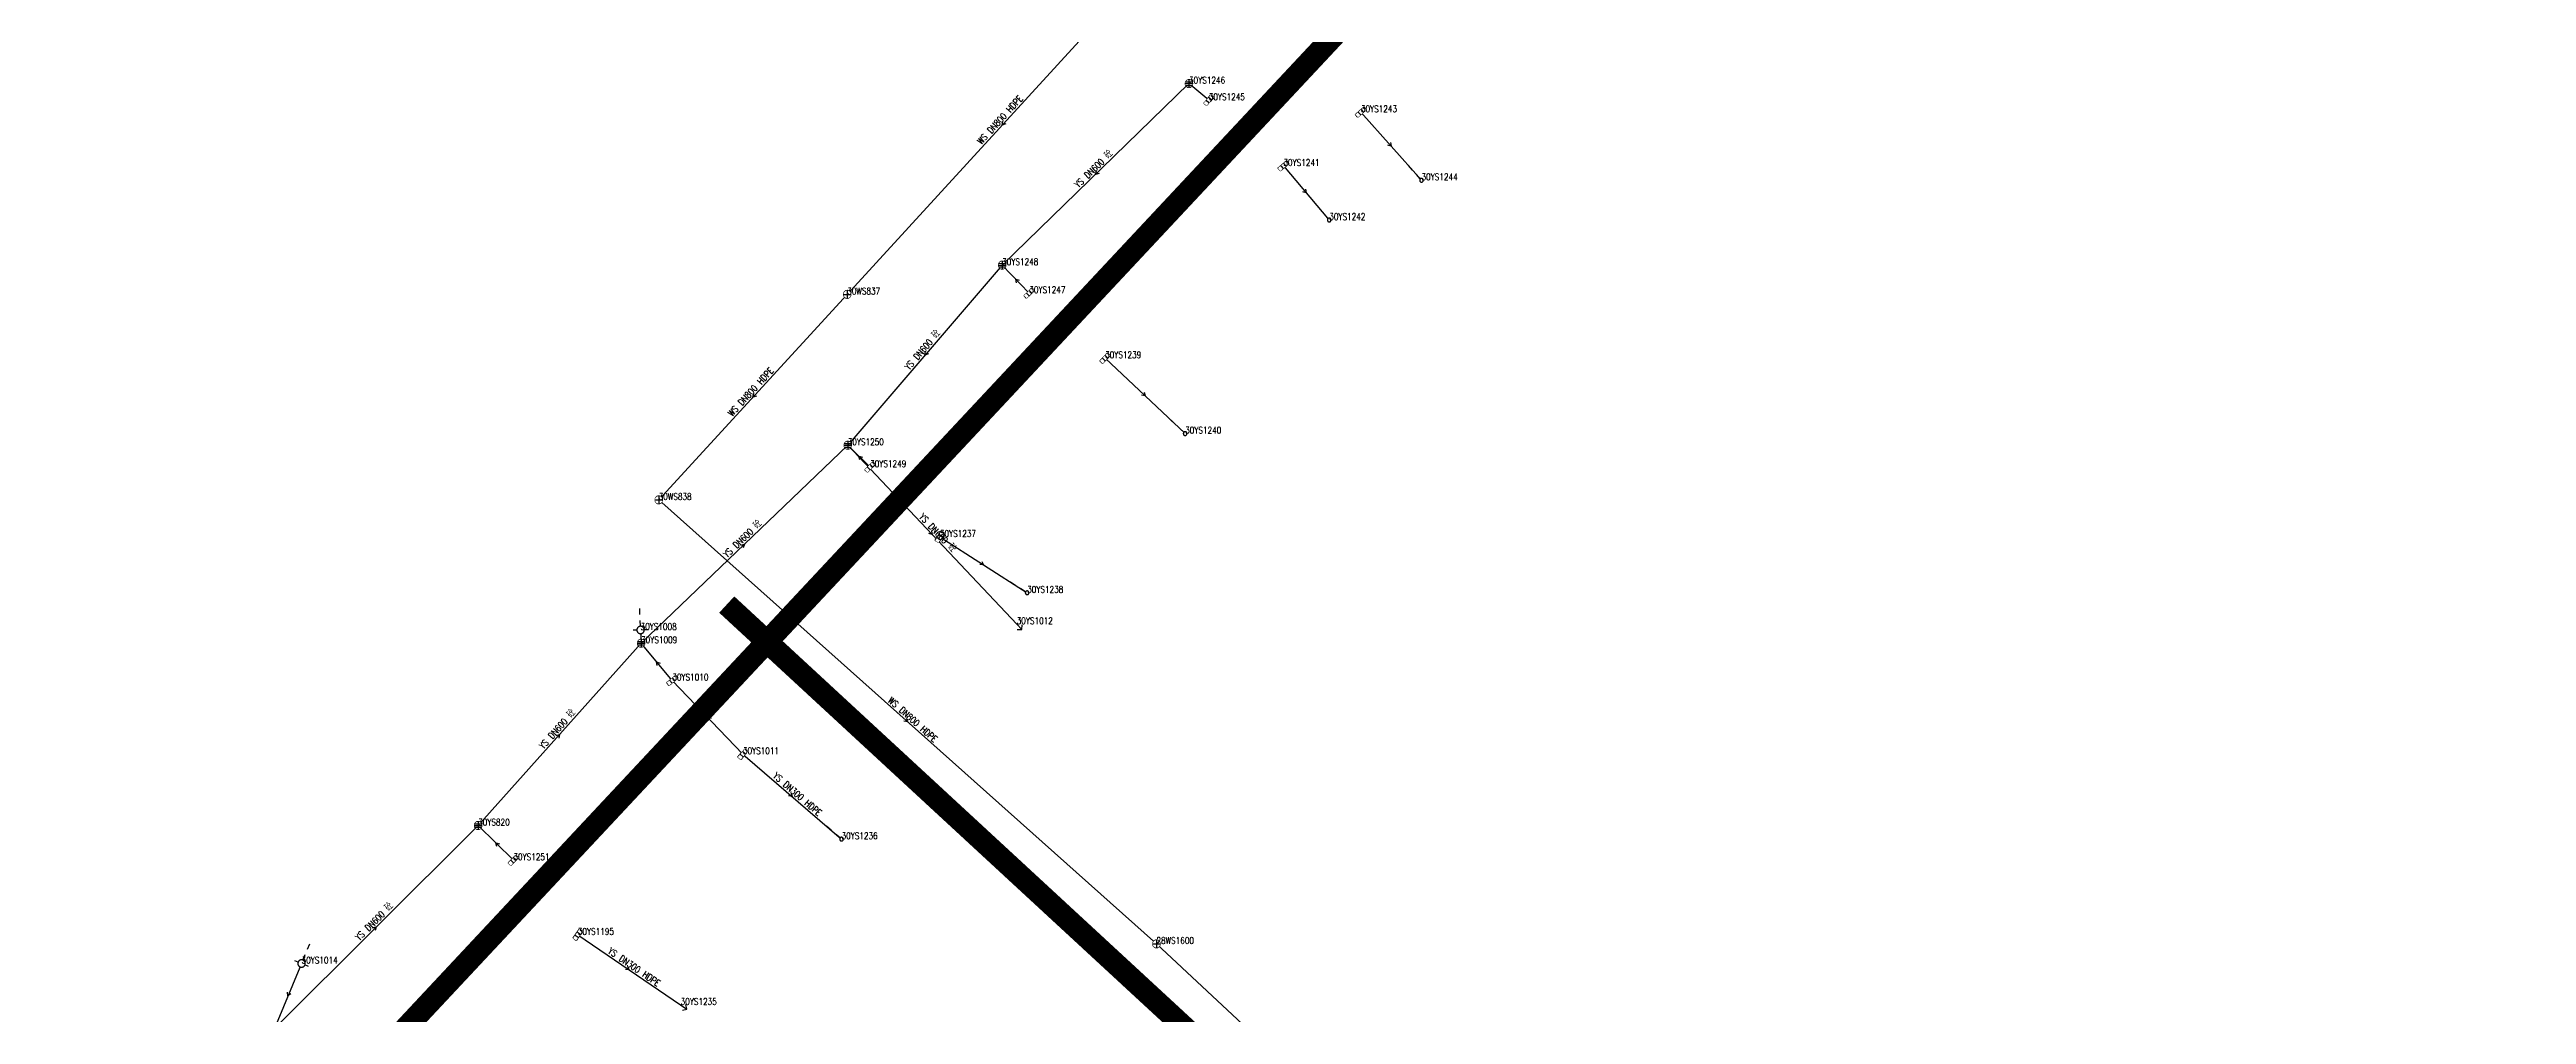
# Model space of a CAD drawing. Extents: x 78813 to 99477, y 2421021 to 2448125.
# Drawn here: x 85914.4 to 86248.7, y 2432535.2 to 2432665.4 of the extents above; entities that cross this region are included whole.
import ezdxf
from ezdxf.enums import TextEntityAlignment as Align

# ---------------------------------------------------------------- set-up
doc = ezdxf.new("R2010")
doc.units = 0
doc.set_wipeout_variables(frame=1)
doc.layers.get('0').update_dxf_attribs({"linetype": 'CONTINUOUS'})
for name, color, linetype in [('DX_WS', 16, 'CONTINUOUS'), ('DX_YS', 42, 'CONTINUOUS'), ('道路', 5, 'CONTINUOUS')]:
    doc.layers.add(name, color=color, linetype=linetype)
for name, color, linetype, true_color in [('WSLINE', 7, 'CONTINUOUS', 0x7f0000), ('YSANNEXE', 7, 'CONTINUOUS', 0xcc9900), ('YSLINE', 7, 'CONTINUOUS', 0xcc9900)]:
    doc.layers.add(name, color=color, linetype=linetype, true_color=true_color)
doc.styles.add('CcNameZT', font='txt.SHX', dxfattribs={"width": 0.8, "bigfont": 'HZTXT.SHX'})
doc.styles.get("Standard").update_dxf_attribs({"font": 'txt.shx', "bigfont": 'hztxt.shx'})

# ---------------------------------------------------------------- blocks, each defined once
blk = doc.blocks.new('PS污水井')
blk.add_lwpolyline([(1, 0), (1, 0.07), (0.99, 0.14), (0.98, 0.21), (0.96, 0.28), (0.94, 0.34), (0.91, 0.41), (0.88, 0.47), (0.85, 0.53), (0.81, 0.59), (0.77, 0.64), (0.72, 0.69), (0.67, 0.74), (0.62, 0.79), (0.56, 0.83), (0.5, 0.87), (0.44, 0.9), (0.37, 0.93), (0.31, 0.95), (0.24, 0.97), (0.17, 0.98), (0.1, 0.99), (0.03, 1), (-0.03, 1), (-0.1, 0.99), (-0.17, 0.98), (-0.24, 0.97), (-0.31, 0.95), (-0.37, 0.93), (-0.44, 0.9), (-0.5, 0.87), (-0.56, 0.83), (-0.62, 0.79), (-0.67, 0.74), (-0.72, 0.69), (-0.77, 0.64), (-0.81, 0.59), (-0.85, 0.53), (-0.88, 0.47), (-0.91, 0.41), (-0.94, 0.34), (-0.96, 0.28), (-0.98, 0.21), (-0.99, 0.14), (-1, 0.07), (-1, 0), (-1, -0.07), (-0.99, -0.14), (-0.98, -0.21), (-0.96, -0.28), (-0.94, -0.34), (-0.91, -0.41), (-0.88, -0.47), (-0.85, -0.53), (-0.81, -0.59), (-0.77, -0.64), (-0.72, -0.69), (-0.67, -0.74), (-0.62, -0.79), (-0.56, -0.83), (-0.5, -0.87), (-0.44, -0.9), (-0.37, -0.93), (-0.31, -0.95), (-0.24, -0.97), (-0.17, -0.98), (-0.1, -0.99), (-0.03, -1), (0.03, -1), (0.1, -0.99), (0.17, -0.98), (0.24, -0.97), (0.31, -0.95), (0.37, -0.93), (0.44, -0.9), (0.5, -0.87), (0.56, -0.83), (0.62, -0.79), (0.67, -0.74), (0.72, -0.69), (0.77, -0.64), (0.81, -0.59), (0.85, -0.53), (0.88, -0.47), (0.91, -0.41), (0.94, -0.34), (0.96, -0.28), (0.98, -0.21), (0.99, -0.14), (1, 0)], close=True)
blk.add_wipeout([(1, 0), (1, 0.07), (0.99, 0.14), (0.98, 0.21), (0.96, 0.28), (0.94, 0.34), (0.91, 0.41), (0.88, 0.47), (0.85, 0.53), (0.81, 0.59), (0.77, 0.64), (0.72, 0.69), (0.67, 0.74), (0.62, 0.79), (0.56, 0.83), (0.5, 0.87), (0.44, 0.9), (0.37, 0.93), (0.31, 0.95), (0.24, 0.97), (0.17, 0.98), (0.1, 0.99), (0.03, 1), (-0.03, 1), (-0.1, 0.99), (-0.17, 0.98), (-0.24, 0.97), (-0.31, 0.95), (-0.37, 0.93), (-0.44, 0.9), (-0.5, 0.87), (-0.56, 0.83), (-0.62, 0.79), (-0.67, 0.74), (-0.72, 0.69), (-0.77, 0.64), (-0.81, 0.59), (-0.85, 0.53), (-0.88, 0.47), (-0.91, 0.41), (-0.94, 0.34), (-0.96, 0.28), (-0.98, 0.21), (-0.99, 0.14), (-1, 0.07), (-1, 0), (-1, -0.07), (-0.99, -0.14), (-0.98, -0.21), (-0.96, -0.28), (-0.94, -0.34), (-0.91, -0.41), (-0.88, -0.47), (-0.85, -0.53), (-0.81, -0.59), (-0.77, -0.64), (-0.72, -0.69), (-0.67, -0.74), (-0.62, -0.79), (-0.56, -0.83), (-0.5, -0.87), (-0.44, -0.9), (-0.37, -0.93), (-0.31, -0.95), (-0.24, -0.97), (-0.17, -0.98), (-0.1, -0.99), (-0.03, -1), (0.03, -1), (0.1, -0.99), (0.17, -0.98), (0.24, -0.97), (0.31, -0.95), (0.37, -0.93), (0.44, -0.9), (0.5, -0.87), (0.56, -0.83), (0.62, -0.79), (0.67, -0.74), (0.72, -0.69), (0.77, -0.64), (0.81, -0.59), (0.85, -0.53), (0.88, -0.47), (0.91, -0.41), (0.94, -0.34), (0.96, -0.28), (0.98, -0.21), (0.99, -0.14)])
for p, q in [((-1, 0), (0, 0)), ((0, 1), (0, 0)), ((0, 0), (0, -1)), ((0, 0), (1, 0))]:
    blk.add_line(p, q)
blk = doc.blocks.new('LX')
for p, q in [((-0.866, 0.5), (0, 0)), ((0, 0), (-0.866, -0.5))]:
    blk.add_line(p, q)
blk = doc.blocks.new('PS出水口')
for points in [[(0, 0), (1.97, 0)], [(1.15, -0.88), (1.97, 0), (1.11, 0.93)]]:
    blk.add_lwpolyline(points)
blk = doc.blocks.new('PS雨篦')
blk.add_lwpolyline([(-1.5, 0.5), (0, 0.5), (1.5, 0.5), (1.5, -0.5), (0, -0.5), (-1.5, -0.5)], close=True)
blk.add_wipeout([(-1.5, 0.5), (0, 0.5), (1.5, 0.5), (1.5, -0.5), (0, -0.5), (-1.5, -0.5)])
for p, q in [((-0.51, -0.5), (-0.51, 0.5)), ((0.49, -0.5), (0.49, 0.5))]:
    blk.add_line(p, q)
blk = doc.blocks.new('PS非普查')
blk.add_lwpolyline([(3.7, 0), (5.3, 0)])
blk.add_wipeout([(0.5, 0), (0.5, 0.03), (0.5, 0.07), (0.49, 0.1), (0.48, 0.14), (0.47, 0.17), (0.46, 0.2), (0.44, 0.23), (0.42, 0.26), (0.4, 0.29), (0.38, 0.32), (0.36, 0.35), (0.33, 0.37), (0.31, 0.39), (0.28, 0.41), (0.25, 0.43), (0.22, 0.45), (0.19, 0.46), (0.15, 0.48), (0.12, 0.49), (0.09, 0.49), (0.05, 0.5), (0.02, 0.5), (-0.02, 0.5), (-0.05, 0.5), (-0.09, 0.49), (-0.12, 0.49), (-0.15, 0.48), (-0.19, 0.46), (-0.22, 0.45), (-0.25, 0.43), (-0.28, 0.41), (-0.31, 0.39), (-0.33, 0.37), (-0.36, 0.35), (-0.38, 0.32), (-0.4, 0.29), (-0.42, 0.26), (-0.44, 0.23), (-0.46, 0.2), (-0.47, 0.17), (-0.48, 0.14), (-0.49, 0.1), (-0.5, 0.07), (-0.5, 0.03), (-0.5, 0), (-0.5, -0.03), (-0.5, -0.07), (-0.49, -0.1), (-0.48, -0.14), (-0.47, -0.17), (-0.46, -0.2), (-0.44, -0.23), (-0.42, -0.26), (-0.4, -0.29), (-0.38, -0.32), (-0.36, -0.35), (-0.33, -0.37), (-0.31, -0.39), (-0.28, -0.41), (-0.25, -0.43), (-0.22, -0.45), (-0.19, -0.46), (-0.15, -0.48), (-0.12, -0.49), (-0.09, -0.49), (-0.05, -0.5), (-0.02, -0.5), (0.02, -0.5), (0.05, -0.5), (0.09, -0.49), (0.12, -0.49), (0.15, -0.48), (0.19, -0.46), (0.22, -0.45), (0.25, -0.43), (0.28, -0.41), (0.31, -0.39), (0.33, -0.37), (0.36, -0.35), (0.38, -0.32), (0.4, -0.29), (0.42, -0.26), (0.44, -0.23), (0.46, -0.2), (0.47, -0.17), (0.48, -0.14), (0.49, -0.1), (0.5, -0.07)])
blk.add_line((0.5, 0), (2.1, 0))
blk.add_lwpolyline([(0.5, 0), (0.5, 0.03), (0.5, 0.07), (0.49, 0.1), (0.48, 0.14), (0.47, 0.17), (0.46, 0.2), (0.44, 0.23), (0.42, 0.26), (0.4, 0.29), (0.38, 0.32), (0.36, 0.35), (0.33, 0.37), (0.31, 0.39), (0.28, 0.41), (0.25, 0.43), (0.22, 0.45), (0.19, 0.46), (0.15, 0.48), (0.12, 0.49), (0.09, 0.49), (0.05, 0.5), (0.02, 0.5), (-0.02, 0.5), (-0.05, 0.5), (-0.09, 0.49), (-0.12, 0.49), (-0.15, 0.48), (-0.19, 0.46), (-0.22, 0.45), (-0.25, 0.43), (-0.28, 0.41), (-0.31, 0.39), (-0.33, 0.37), (-0.36, 0.35), (-0.38, 0.32), (-0.4, 0.29), (-0.42, 0.26), (-0.44, 0.23), (-0.46, 0.2), (-0.47, 0.17), (-0.48, 0.14), (-0.49, 0.1), (-0.5, 0.07), (-0.5, 0.03), (-0.5, 0), (-0.5, -0.03), (-0.5, -0.07), (-0.49, -0.1), (-0.48, -0.14), (-0.47, -0.17), (-0.46, -0.2), (-0.44, -0.23), (-0.42, -0.26), (-0.4, -0.29), (-0.38, -0.32), (-0.36, -0.35), (-0.33, -0.37), (-0.31, -0.39), (-0.28, -0.41), (-0.25, -0.43), (-0.22, -0.45), (-0.19, -0.46), (-0.15, -0.48), (-0.12, -0.49), (-0.09, -0.49), (-0.05, -0.5), (-0.02, -0.5), (0.02, -0.5), (0.05, -0.5), (0.09, -0.49), (0.12, -0.49), (0.15, -0.48), (0.19, -0.46), (0.22, -0.45), (0.25, -0.43), (0.28, -0.41), (0.31, -0.39), (0.33, -0.37), (0.36, -0.35), (0.38, -0.32), (0.4, -0.29), (0.42, -0.26), (0.44, -0.23), (0.46, -0.2), (0.47, -0.17), (0.48, -0.14), (0.49, -0.1), (0.5, -0.07), (0.5, 0)], close=True)
blk = doc.blocks.new('PS雨水井')
blk.add_lwpolyline([(1, 0), (1, 0.07), (0.99, 0.14), (0.98, 0.21), (0.96, 0.28), (0.94, 0.34), (0.91, 0.41), (0.88, 0.47), (0.85, 0.53), (0.81, 0.59), (0.77, 0.64), (0.72, 0.69), (0.67, 0.74), (0.62, 0.79), (0.56, 0.83), (0.5, 0.87), (0.44, 0.9), (0.37, 0.93), (0.31, 0.95), (0.24, 0.97), (0.17, 0.98), (0.1, 0.99), (0.03, 1), (-0.03, 1), (-0.1, 0.99), (-0.17, 0.98), (-0.24, 0.97), (-0.31, 0.95), (-0.37, 0.93), (-0.44, 0.9), (-0.5, 0.87), (-0.56, 0.83), (-0.62, 0.79), (-0.67, 0.74), (-0.72, 0.69), (-0.77, 0.64), (-0.81, 0.59), (-0.85, 0.53), (-0.88, 0.47), (-0.91, 0.41), (-0.94, 0.34), (-0.96, 0.28), (-0.98, 0.21), (-0.99, 0.14), (-1, 0.07), (-1, 0), (-1, -0.07), (-0.99, -0.14), (-0.98, -0.21), (-0.96, -0.28), (-0.94, -0.34), (-0.91, -0.41), (-0.88, -0.47), (-0.85, -0.53), (-0.81, -0.59), (-0.77, -0.64), (-0.72, -0.69), (-0.67, -0.74), (-0.62, -0.79), (-0.56, -0.83), (-0.5, -0.87), (-0.44, -0.9), (-0.37, -0.93), (-0.31, -0.95), (-0.24, -0.97), (-0.17, -0.98), (-0.1, -0.99), (-0.03, -1), (0.03, -1), (0.1, -0.99), (0.17, -0.98), (0.24, -0.97), (0.31, -0.95), (0.37, -0.93), (0.44, -0.9), (0.5, -0.87), (0.56, -0.83), (0.62, -0.79), (0.67, -0.74), (0.72, -0.69), (0.77, -0.64), (0.81, -0.59), (0.85, -0.53), (0.88, -0.47), (0.91, -0.41), (0.94, -0.34), (0.96, -0.28), (0.98, -0.21), (0.99, -0.14), (1, 0)], close=True)
blk.add_wipeout([(1, 0), (1, 0.07), (0.99, 0.14), (0.98, 0.21), (0.96, 0.28), (0.94, 0.34), (0.91, 0.41), (0.88, 0.47), (0.85, 0.53), (0.81, 0.59), (0.77, 0.64), (0.72, 0.69), (0.67, 0.74), (0.62, 0.79), (0.56, 0.83), (0.5, 0.87), (0.44, 0.9), (0.37, 0.93), (0.31, 0.95), (0.24, 0.97), (0.17, 0.98), (0.1, 0.99), (0.03, 1), (-0.03, 1), (-0.1, 0.99), (-0.17, 0.98), (-0.24, 0.97), (-0.31, 0.95), (-0.37, 0.93), (-0.44, 0.9), (-0.5, 0.87), (-0.56, 0.83), (-0.62, 0.79), (-0.67, 0.74), (-0.72, 0.69), (-0.77, 0.64), (-0.81, 0.59), (-0.85, 0.53), (-0.88, 0.47), (-0.91, 0.41), (-0.94, 0.34), (-0.96, 0.28), (-0.98, 0.21), (-0.99, 0.14), (-1, 0.07), (-1, 0), (-1, -0.07), (-0.99, -0.14), (-0.98, -0.21), (-0.96, -0.28), (-0.94, -0.34), (-0.91, -0.41), (-0.88, -0.47), (-0.85, -0.53), (-0.81, -0.59), (-0.77, -0.64), (-0.72, -0.69), (-0.67, -0.74), (-0.62, -0.79), (-0.56, -0.83), (-0.5, -0.87), (-0.44, -0.9), (-0.37, -0.93), (-0.31, -0.95), (-0.24, -0.97), (-0.17, -0.98), (-0.1, -0.99), (-0.03, -1), (0.03, -1), (0.1, -0.99), (0.17, -0.98), (0.24, -0.97), (0.31, -0.95), (0.37, -0.93), (0.44, -0.9), (0.5, -0.87), (0.56, -0.83), (0.62, -0.79), (0.67, -0.74), (0.72, -0.69), (0.77, -0.64), (0.81, -0.59), (0.85, -0.53), (0.88, -0.47), (0.91, -0.41), (0.94, -0.34), (0.96, -0.28), (0.98, -0.21), (0.99, -0.14)])
for p, q in [((-1, 0), (0, 0)), ((-0.88, 0.48), (0, 0.47)), ((0, 1), (0, 0)), ((0, 0.47), (0.88, 0.47)), ((0, 0), (0, -1)), ((0, 0), (1, 0)), ((-0.88, -0.48), (0, -0.48)), ((0, -0.48), (0.88, -0.48))]:
    blk.add_line(p, q)
blk = doc.blocks.new('PS预留口')
blk.add_lwpolyline([(4.2, 0), (5.8, 0)])
blk.add_wipeout([(1, 0), (1, 0.07), (0.99, 0.14), (0.98, 0.21), (0.96, 0.28), (0.94, 0.34), (0.91, 0.41), (0.88, 0.47), (0.85, 0.53), (0.81, 0.59), (0.77, 0.64), (0.72, 0.69), (0.67, 0.74), (0.62, 0.79), (0.56, 0.83), (0.5, 0.87), (0.44, 0.9), (0.37, 0.93), (0.31, 0.95), (0.24, 0.97), (0.17, 0.98), (0.1, 0.99), (0.03, 1), (-0.03, 1), (-0.1, 0.99), (-0.17, 0.98), (-0.24, 0.97), (-0.31, 0.95), (-0.37, 0.93), (-0.44, 0.9), (-0.5, 0.87), (-0.56, 0.83), (-0.62, 0.79), (-0.67, 0.74), (-0.72, 0.69), (-0.77, 0.64), (-0.81, 0.59), (-0.85, 0.53), (-0.88, 0.47), (-0.91, 0.41), (-0.94, 0.34), (-0.96, 0.28), (-0.98, 0.21), (-0.99, 0.14), (-1, 0.07), (-1, 0), (-1, -0.07), (-0.99, -0.14), (-0.98, -0.21), (-0.96, -0.28), (-0.94, -0.34), (-0.91, -0.41), (-0.88, -0.47), (-0.85, -0.53), (-0.81, -0.59), (-0.77, -0.64), (-0.72, -0.69), (-0.67, -0.74), (-0.62, -0.79), (-0.56, -0.83), (-0.5, -0.87), (-0.44, -0.9), (-0.37, -0.93), (-0.31, -0.95), (-0.24, -0.97), (-0.17, -0.98), (-0.1, -0.99), (-0.03, -1), (0.03, -1), (0.1, -0.99), (0.17, -0.98), (0.24, -0.97), (0.31, -0.95), (0.37, -0.93), (0.44, -0.9), (0.5, -0.87), (0.56, -0.83), (0.62, -0.79), (0.67, -0.74), (0.72, -0.69), (0.77, -0.64), (0.81, -0.59), (0.85, -0.53), (0.88, -0.47), (0.91, -0.41), (0.94, -0.34), (0.96, -0.28), (0.98, -0.21), (0.99, -0.14)])
blk.add_line((1, 0), (2.6, 0))
blk.add_lwpolyline([(1, 0), (1, 0.07), (0.99, 0.14), (0.98, 0.21), (0.96, 0.28), (0.94, 0.34), (0.91, 0.41), (0.88, 0.47), (0.85, 0.53), (0.81, 0.59), (0.77, 0.64), (0.72, 0.69), (0.67, 0.74), (0.62, 0.79), (0.56, 0.83), (0.5, 0.87), (0.44, 0.9), (0.37, 0.93), (0.31, 0.95), (0.24, 0.97), (0.17, 0.98), (0.1, 0.99), (0.03, 1), (-0.03, 1), (-0.1, 0.99), (-0.17, 0.98), (-0.24, 0.97), (-0.31, 0.95), (-0.37, 0.93), (-0.44, 0.9), (-0.5, 0.87), (-0.56, 0.83), (-0.62, 0.79), (-0.67, 0.74), (-0.72, 0.69), (-0.77, 0.64), (-0.81, 0.59), (-0.85, 0.53), (-0.88, 0.47), (-0.91, 0.41), (-0.94, 0.34), (-0.96, 0.28), (-0.98, 0.21), (-0.99, 0.14), (-1, 0.07), (-1, 0), (-1, -0.07), (-0.99, -0.14), (-0.98, -0.21), (-0.96, -0.28), (-0.94, -0.34), (-0.91, -0.41), (-0.88, -0.47), (-0.85, -0.53), (-0.81, -0.59), (-0.77, -0.64), (-0.72, -0.69), (-0.67, -0.74), (-0.62, -0.79), (-0.56, -0.83), (-0.5, -0.87), (-0.44, -0.9), (-0.37, -0.93), (-0.31, -0.95), (-0.24, -0.97), (-0.17, -0.98), (-0.1, -0.99), (-0.03, -1), (0.03, -1), (0.1, -0.99), (0.17, -0.98), (0.24, -0.97), (0.31, -0.95), (0.37, -0.93), (0.44, -0.9), (0.5, -0.87), (0.56, -0.83), (0.62, -0.79), (0.67, -0.74), (0.72, -0.69), (0.77, -0.64), (0.81, -0.59), (0.85, -0.53), (0.88, -0.47), (0.91, -0.41), (0.94, -0.34), (0.96, -0.28), (0.98, -0.21), (0.99, -0.14), (1, 0)], close=True)
for points in [[(0, 1), (0, 2)], [(0, -2), (0, -1)]]:
    blk.add_lwpolyline(points)

msp = doc.modelspace()

# ---------------------------------------------------------------- linework, layer by layer
at = {"layer": 'WSLINE'}
for p, q in [((86063.9, 2432678.02), (86022.09, 2432632.35)), ((86022.09, 2432632.35), (85996.65, 2432604.63)), ((85996.65, 2432604.63), (86063.82, 2432544.74)), ((86105.74, 2432505.71), (86063.82, 2432544.74))]:
    msp.add_line(p, q, dxfattribs=at)
at = {"layer": 'YSLINE'}
for p, q in [((86068.21, 2432660.78), (86043, 2432636.3)), ((86070.88, 2432658.54), (86068.21, 2432660.78)), ((86091.41, 2432656.92), (86099.59, 2432647.74)), ((86080.95, 2432649.67), (86087.14, 2432642.38)), ((86046.66, 2432632.53), (86043, 2432636.3)), ((86056.89, 2432623.75), (86067.69, 2432613.57)), ((86025.18, 2432609.06), (86022.16, 2432612)), ((86022.16, 2432612), (86044.96, 2432587.88)), ((86034.59, 2432599.63), (86046.37, 2432592.1)), ((85972.28, 2432560.71), (85994.27, 2432585.3)), ((85994.2, 2432587.08), (85994.27, 2432585.3)), ((85998.48, 2432580.27), (85994.27, 2432585.3)), ((86008.01, 2432570.34), (85998.48, 2432580.27)), ((86008.01, 2432570.34), (86021.32, 2432558.87)), ((85944.79, 2432533.35), (85972.28, 2432560.71)), ((85977.04, 2432556.02), (85972.28, 2432560.71)), ((85985.73, 2432545.97), (85999.61, 2432536.51)), ((85948.45, 2432542.09), (85944.79, 2432533.35))]:
    msp.add_line(p, q, dxfattribs=at)

# ---------------------------------------------------------------- block references
at = {"layer": 'DX_WS', "yscale": 0.5, "zscale": 0.5}
for p, xscale, rotation in [((86043, 2432655.19), 0.5000000000745004, 227.4642446757911), ((86009.37, 2432618.49), 0.5000000000745004, 227.4642446757911), ((86030.24, 2432574.68), 0.4999999998866608, 318.5645341074481)]:
    msp.add_blockref('LX', p, dxfattribs=dict(at, xscale=xscale, rotation=rotation))
at = {"layer": 'DX_YS', "yscale": 0.5, "zscale": 0.5}
for p, xscale, rotation in [((86044.96, 2432587.88, 0.8), 0.4999999999718027, 313.3874749056748), ((85999.61, 2432536.51, 2.74), 0.5000000000050767, 325.7171065583594)]:
    msp.add_blockref('PS出水口', p, dxfattribs=dict(at, xscale=xscale, rotation=rotation))
at = {"layer": 'YSANNEXE', "yscale": 0.5, "zscale": 0.5}
for p, xscale, rotation in [((86095.5, 2432652.33), 0.5000000001740614, 311.6890405344745), ((86055.6, 2432648.54), 0.49999999992003, 224.0264978868281), ((86032.58, 2432624.15), 0.5000000001008229, 229.1831180618362), ((86062.29, 2432618.66), 0.5000000000878982, 316.8456606964688), ((86008.21, 2432598.65), 0.4999999999814238, 43.54479242712766), ((86040.48, 2432595.87), 0.5000000001029117, 327.1589010016834), ((86003.25, 2432575.31), 0.4999999998732122, 134.0721240755114), ((85983.27, 2432573), 0.5000000000436156, 48.12845479608112), ((86014.67, 2432564.61), 0.5000000001204519, 319.1374918729616), ((85958.53, 2432547.03), 0.4999999998802595, 44.69070800721386), ((85992.67, 2432541.24), 0.5000000000955479, 325.4400276189152), ((85946.62, 2432537.72), 0.4999999998604032, 247.5177674905042)]:
    msp.add_blockref('LX', p, dxfattribs=dict(at, xscale=xscale, rotation=rotation))

# ---------------------------------------------------------------- texts
at = {"layer": 'DX_WS', "style": 'CcNameZT', "width": 0.8}
for rotation, p in [(47.5266, (86042.81, 2432655.35, -0.44)), (47.4567, (86009.19, 2432618.66, -0.93)), (318.2804, (86030.4, 2432574.87, -1.45))]:
    msp.add_text(' WS DN800 HDPE', height=0.9, rotation=rotation, dxfattribs=at).set_placement(p, align=Align.CENTER)
at = {"layer": 'DX_YS', "style": 'CcNameZT', "width": 0.8}
for s, rotation, p in [(' YS DN600 砼', 44.1675, (86055.43, 2432648.72, 0.27)), (' YS DN600 砼', 49.3824, (86032.39, 2432624.31, -0.14)), (' YS DN600 砼', 43.7472, (86008.04, 2432598.83, -0.24)), (' YS DN600 砼', 48.1924, (85983.09, 2432573.17, 1.55)), (' YS DN600 砼', 44.8579, (85958.35, 2432547.21, 1.59)), (' YS DN300 HDPE', 325.7171, (85992.81, 2432541.44, 3.05))]:
    msp.add_text(s, height=0.9, rotation=rotation, dxfattribs=at).set_placement(p, align=Align.CENTER)
at = {"layer": 'DX_YS', "width": 0.8}
for s, p in [('30YS1012', (86044.96, 2432587.88, 0.8)), ('30YS1235', (85999.61, 2432536.51, 2.74))]:
    msp.add_text(s, height=0.9, dxfattribs=at).set_placement(p)

# ---------------------------------------------------------------- next in the draw order: block references
at = {"layer": 'DX_WS', "xscale": 0.5, "yscale": 0.5, "zscale": 0.5}
for p in [(86022.09, 2432632.35, -0.93), (85996.65, 2432604.63, -1.45), (86063.82, 2432544.74, -1.53)]:
    msp.add_blockref('PS污水井', p, dxfattribs=at)
at = {"layer": 'DX_YS', "xscale": 0.5, "yscale": 0.5, "zscale": 0.5}
for p in [(86068.21, 2432660.78, 0.27), (85972.28, 2432560.71, 1.55)]:
    msp.add_blockref('PS雨水井', p, dxfattribs=at)
at = {"layer": 'DX_YS', "yscale": 0.5, "zscale": 0.5}
for name, p, xscale, rotation in [('PS雨篦', (86091.41, 2432656.92, 1.08), 0.4999999999955629, 221.6646929598129), ('PS雨篦', (86080.95, 2432649.67, 0.95), 0.5000000000259746, 220.3106371645747), ('PS非普查', (86099.59, 2432647.74, 0.93), 0.4999999998313009, 131.664692978795), ('PS非普查', (86087.14, 2432642.38, 1.17), 0.5000000000976011, 130.3106371510509), ('PS雨篦', (86046.66, 2432632.53, 1.16), 0.4999999999104029, 44.11290046808785), ('PS雨篦', (86056.89, 2432623.75, 0.79), 0.4999999998706994, 226.6996848813595), ('PS非普查', (86067.69, 2432613.57, 0.67), 0.5000000000576648, 136.6996848878016), ('PS雨篦', (86025.18, 2432609.06, 1.33), 0.5000000001169045, 45.74155803406779), ('PS雨篦', (86034.59, 2432599.63, 1.18), 0.4999999998784549, 237.4118112397984), ('PS非普查', (86046.37, 2432592.1, 1.02), 0.4999999999853888, 147.4118112515897), ('PS雨篦', (85998.48, 2432580.27, 1.03), 0.500000000137918, 39.98343131549043), ('PS雨篦', (86008.01, 2432570.34, 1.2), 0.4999999998333081, 229.2530611056444), ('PS非普查', (86021.32, 2432558.87, 0.93), 0.4999999998656995, 139.2530611396573), ('PS雨篦', (85977.04, 2432556.02, 3.06), 0.4999999999123945, 45.43060481170109), ('PS预留口', (85948.45, 2432542.09, 3.29), 0.5000000001642146, 67.23588734388055), ('PS雨篦', (85985.73, 2432545.97, 3.05), 0.5000000001493619, 235.7171065696308)]:
    msp.add_blockref(name, p, dxfattribs=dict(at, xscale=xscale, rotation=rotation))

# ---------------------------------------------------------------- next in the draw order: linework, layer by layer
at = {"layer": 'YSLINE'}
for p in [(86043, 2432636.3), (85994.27, 2432585.3)]:
    msp.add_line(p, (86022.16, 2432612), dxfattribs=at)
at = {"layer": '道路', "const_width": 3, "flags": 128}
msp.add_lwpolyline([(86005.83, 2432590.51), (88029.98, 2430721.7)], dxfattribs=at)

# ---------------------------------------------------------------- next in the draw order: block references
at = {"layer": 'DX_YS', "xscale": 0.5000000000955351, "yscale": 0.5, "zscale": 0.5, "rotation": 50.05130552910477}
msp.add_blockref('PS雨篦', (86070.88, 2432658.54, 1.09), dxfattribs=at)
at = {"layer": 'YSANNEXE', "yscale": 0.5, "zscale": 0.5}
for p, xscale, rotation in [((86084.04, 2432646.03), 0.5000000000258765, 310.5431249586227), ((86033.56, 2432599.94), 0.4999999999174108, 313.4079139450869), ((85996.37, 2432582.79), 0.5000000000899036, 130.061419485076), ((85974.66, 2432558.37), 0.4999999998398526, 135.2180396689959)]:
    msp.add_blockref('LX', p, dxfattribs=dict(at, xscale=xscale, rotation=rotation))

# ---------------------------------------------------------------- next in the draw order: texts
at = {"layer": 'DX_WS', "style": 'CcNameZT', "width": 0.8}
for s, p in [('30WS837', (86022.09, 2432632.35, -0.93)), ('30WS838', (85996.65, 2432604.63, -1.45)), ('28WS1600', (86063.82, 2432544.74, -1.53))]:
    msp.add_text(s, height=0.9, dxfattribs=at).set_placement(p)
at = {"layer": 'DX_YS', "width": 0.8}
for s, p in [('30YS1243', (86091.41, 2432656.92, 1.08)), ('30YS1241', (86080.95, 2432649.67, 0.95)), ('30YS1244', (86099.59, 2432647.74, 0.93)), ('30YS1242', (86087.14, 2432642.38, 1.17)), ('30YS1247', (86046.66, 2432632.53, 1.16)), ('30YS1239', (86056.89, 2432623.75, 0.79)), ('30YS1240', (86067.69, 2432613.57, 0.67)), ('30YS1249', (86025.18, 2432609.06, 1.33)), ('30YS1237', (86034.59, 2432599.63, 1.18)), ('30YS1238', (86046.37, 2432592.1, 1.02)), ('30YS1010', (85998.48, 2432580.27, 1.03)), ('30YS1011', (86008.01, 2432570.34, 1.2)), ('30YS820', (85972.28, 2432560.71, 1.55)), ('30YS1236', (86021.32, 2432558.87, 0.93)), ('30YS1251', (85977.04, 2432556.02, 3.06)), ('30YS1195', (85985.73, 2432545.97, 3.05)), ('30YS1014', (85948.45, 2432542.09, 3.29))]:
    msp.add_text(s, height=0.9, dxfattribs=at).set_placement(p)
at = {"layer": 'DX_YS', "style": 'CcNameZT', "width": 0.8}
for s, rotation, p in [(' YS DN600 砼', 313.3875, (86033.75, 2432600.11, -0.32)), (' YS DN300 HDPE', 319.2531, (86014.83, 2432564.8, 1.2))]:
    msp.add_text(s, height=0.9, rotation=rotation, dxfattribs=at).set_placement(p, align=Align.CENTER)

# ---------------------------------------------------------------- next in the draw order: block references
at = {"layer": 'DX_YS', "xscale": 0.5, "yscale": 0.5, "zscale": 0.5}
for p in [(86043, 2432636.3, -0.14), (86022.16, 2432612, -0.32), (85994.27, 2432585.3, -0.24)]:
    msp.add_blockref('PS雨水井', p, dxfattribs=at)

# ---------------------------------------------------------------- next in the draw order: texts
at = {"layer": 'DX_YS', "width": 0.8}
for s, p in [('30YS1246', (86068.21, 2432660.78, 0.27)), ('30YS1245', (86070.88, 2432658.54, 1.09))]:
    msp.add_text(s, height=0.9, dxfattribs=at).set_placement(p)

# ---------------------------------------------------------------- next in the draw order: block references
at = {"layer": 'DX_YS', "xscale": 0.5000000000885819, "yscale": 0.5, "zscale": 0.5, "rotation": 92.18286311367298}
msp.add_blockref('PS预留口', (85994.2, 2432587.08, 1.26), dxfattribs=at)
at = {"layer": 'YSANNEXE', "yscale": 0.5, "zscale": 0.5}
for p, xscale, rotation in [((86044.83, 2432634.41), 0.4999999998732122, 134.0721240755114), ((86023.67, 2432610.53), 0.5000000001550294, 135.7909974270936)]:
    msp.add_blockref('LX', p, dxfattribs=dict(at, xscale=xscale, rotation=rotation))

# ---------------------------------------------------------------- next in the draw order: texts
at = {"layer": 'DX_YS', "width": 0.8}
for s, p in [('30YS1248', (86043, 2432636.3, -0.14)), ('30YS1250', (86022.16, 2432612, -0.32))]:
    msp.add_text(s, height=0.9, dxfattribs=at).set_placement(p)

# ---------------------------------------------------------------- next in the draw order: linework, layer by layer
at = {"layer": '道路', "const_width": 3, "flags": 128}
msp.add_lwpolyline([(85547.9, 2432090.4), (86090.88, 2432670.56), (87397.27, 2434085.09)], dxfattribs=at)

# ---------------------------------------------------------------- next in the draw order: texts
at = {"layer": 'DX_YS', "width": 0.8}
for s, p in [('30YS1008', (85994.2, 2432587.08, 1.26)), ('30YS1009', (85994.27, 2432585.3, -0.24))]:
    msp.add_text(s, height=0.9, dxfattribs=at).set_placement(p)

doc.saveas('drawing.dxf')
